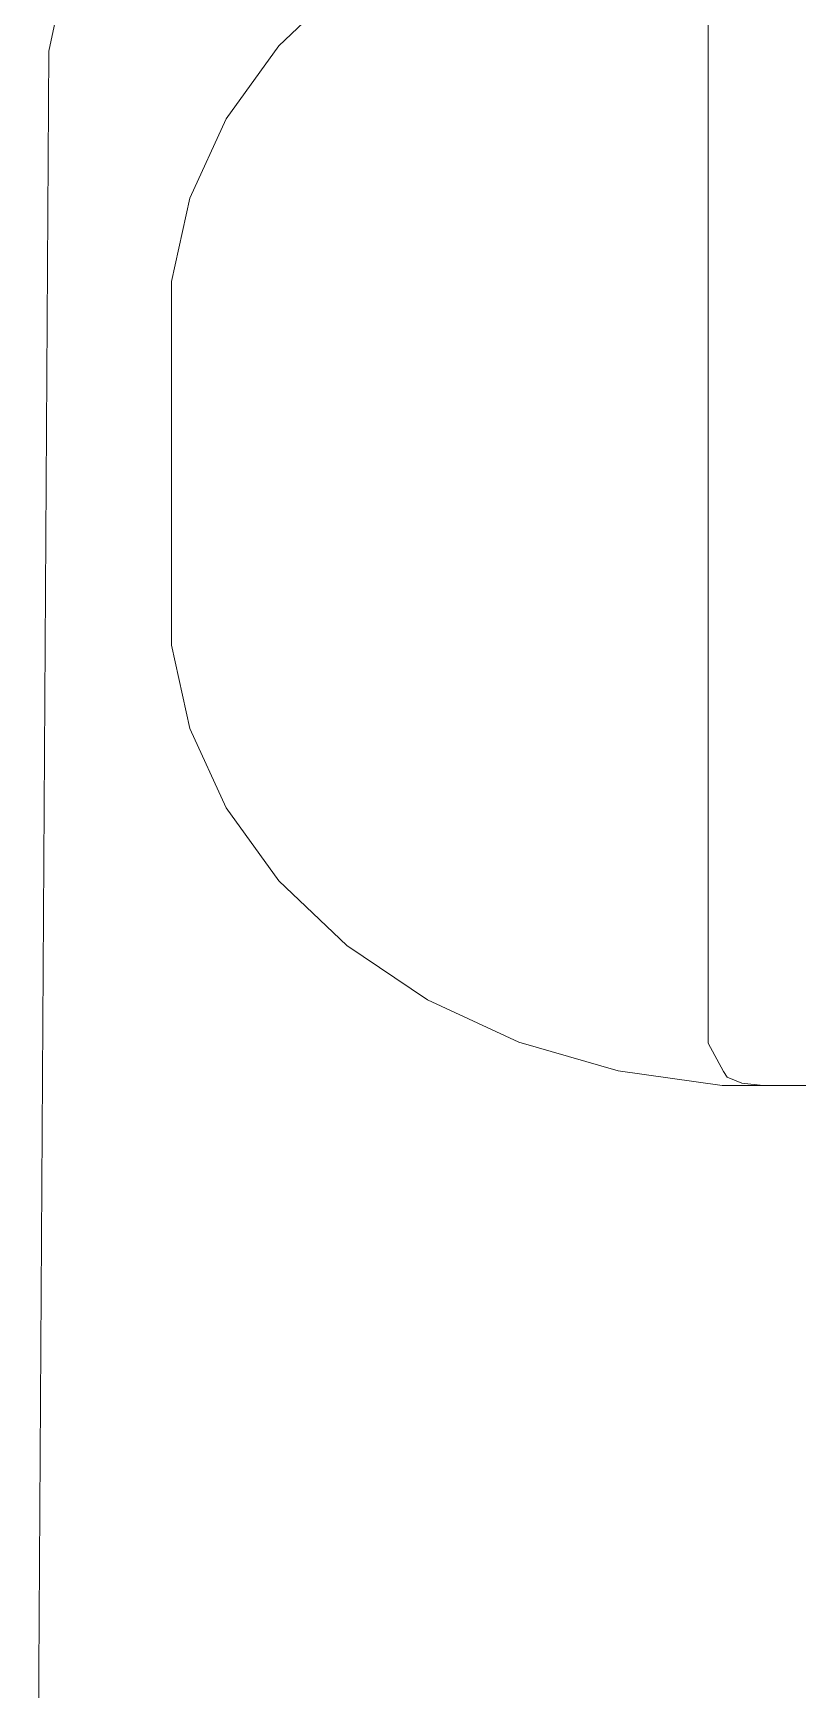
# Model space of a CAD drawing. Header units: millimetres. Extents: x -48147 to 1414029, y -496296 to 18123.
# Drawn here: x 1377399 to 1377437, y -490222.7 to -490140.3 of the extents above; entities that cross this region are included whole.
import ezdxf

# ---------------------------------------------------------------- set-up
doc = ezdxf.new("R2010")
doc.units = ezdxf.units.MM
doc.header["$MEASUREMENT"] = 0
doc.linetypes.add('Wipeout_Contour', pattern=[1000, 0, -1000])
doc.layers.add('New_A-35-M_FFE_Sanitary', color=7, linetype='Continuous')
doc.layers.add('New_A-35-M_FFE_Sanitary_Pen_No__64', color=7, linetype='Continuous', lineweight=20, true_color=0x606060)

# ---------------------------------------------------------------- blocks, each defined once
blk = doc.blocks.new('Section Elem_192_2', base_point=(1372878.996, -490836.732))
at = {"layer": 'New_A-35-M_FFE_Sanitary_Pen_No__64', "linetype": 'Continuous'}
for p, q in [((1377404.834, -490117.14), (1377399.787, -490141.237)), ((1377399.787, -490141.237), (1377399.001, -490265.844))]:
    blk.add_line(p, q, dxfattribs=at)
at = {"color": 254, "linetype": 'Wipeout_Contour', "lineweight": 0, "ltscale": 13158449.52617511}
blk.add_wipeout([(1377435.308, -490130.786), (1377434.252, -490130.91), (1377434.252, -490192.555), (1377435.308, -490192.679), (1377438.079, -490192.679), (1377438.079, -490161.518), (1377438.079, -490161.444), (1377439.021, -490157.11), (1377439.021, -490130.786)], dxfattribs=at).dxf.layer = 'New_A-35-M_FFE_Sanitary'
at = {"color": 254, "linetype": 'Wipeout_Contour', "lineweight": 0, "ltscale": 5848101.665408587}
blk.add_wipeout([(1377405.89, -490170.779), (1377406.802, -490174.915), (1377407.305, -490174.807), (1377406.409, -490170.743)], dxfattribs=at).dxf.layer = 'New_A-35-M_FFE_Sanitary'
at = {"layer": 'New_A-35-M_FFE_Sanitary_Pen_No__64', "linetype": 'Continuous'}
blk.add_line((1377435.89, -490192.679), (1377438.079, -490192.679), dxfattribs=at)
at = {"color": 254, "linetype": 'Wipeout_Contour', "lineweight": 0, "ltscale": 11696375.76546701}
blk.add_wipeout([(1377434.252, -490130.91), (1377433.518, -490131.201), (1377433.343, -490131.493), (1377432.577, -490132.897), (1377432.577, -490190.568), (1377433.343, -490191.972), (1377433.518, -490192.264), (1377434.252, -490192.555)], dxfattribs=at).dxf.layer = 'New_A-35-M_FFE_Sanitary'
at = {"color": 254, "linetype": 'Wipeout_Contour', "lineweight": 0, "ltscale": 5848095.82824248}
blk.add_wipeout([(1377405.89, -490168.679), (1377405.89, -490170.779), (1377406.409, -490170.743), (1377406.409, -490168.679)], dxfattribs=at).dxf.layer = 'New_A-35-M_FFE_Sanitary'
at = {"color": 254, "linetype": 'Wipeout_Contour', "lineweight": 0, "ltscale": 5848147.648556099}
blk.add_wipeout([(1377432.577, -490140.63), (1377432.577, -490134.579), (1377429.278, -490135.044), (1377431.214, -490140.823)], dxfattribs=at).dxf.layer = 'New_A-35-M_FFE_Sanitary'
at = {"color": 254, "linetype": 'Wipeout_Contour', "lineweight": 0, "ltscale": 5848085.122164547}
blk.add_wipeout([(1377405.89, -490154.786), (1377405.89, -490168.679), (1377406.409, -490168.679), (1377406.409, -490154.786)], dxfattribs=at).dxf.layer = 'New_A-35-M_FFE_Sanitary'
at = {"color": 254, "linetype": 'Wipeout_Contour', "lineweight": 0, "ltscale": 7310289.714909618}
blk.add_wipeout([(1377434.252, -490192.555), (1377433.518, -490192.264), (1377433.311, -490192.264), (1377433.265, -490192.679), (1377435.308, -490192.679)], dxfattribs=at).dxf.layer = 'New_A-35-M_FFE_Sanitary'
at = {"layer": 'New_A-35-M_FFE_Sanitary_Pen_No__64', "linetype": 'Continuous'}
for p, q in [((1377405.89, -490168.679), (1377405.89, -490170.779)), ((1377434.252, -490192.555), (1377435.308, -490192.679)), ((1377435.308, -490192.679), (1377435.89, -490192.679))]:
    blk.add_line(p, q, dxfattribs=at)
at = {"color": 254, "linetype": 'Wipeout_Contour', "lineweight": 0, "ltscale": 4386116.897505322}
blk.add_wipeout([(1377432.577, -490144.893), (1377432.577, -490140.63), (1377431.214, -490140.823)], dxfattribs=at).dxf.layer = 'New_A-35-M_FFE_Sanitary'
at = {"color": 254, "linetype": 'Wipeout_Contour', "lineweight": 0, "ltscale": 5848074.416121705}
blk.add_wipeout([(1377405.89, -490152.686), (1377405.89, -490154.786), (1377406.409, -490154.786), (1377406.409, -490152.722)], dxfattribs=at).dxf.layer = 'New_A-35-M_FFE_Sanitary'
at = {"color": 254, "linetype": 'Wipeout_Contour', "lineweight": 0, "ltscale": 5848218.456485452}
blk.add_wipeout([(1377428.096, -490191.95), (1377433.265, -490192.679), (1377433.311, -490192.264), (1377428.231, -490191.548)], dxfattribs=at).dxf.layer = 'New_A-35-M_FFE_Sanitary'
at = {"layer": 'New_A-35-M_FFE_Sanitary_Pen_No__64', "linetype": 'Continuous'}
for p, q in [((1377405.89, -490154.786), (1377405.89, -490168.679)), ((1377433.265, -490192.679), (1377435.308, -490192.679))]:
    blk.add_line(p, q, dxfattribs=at)
at = {"color": 254, "linetype": 'Wipeout_Contour', "lineweight": 0, "ltscale": 7310196.228428655}
blk.add_wipeout([(1377432.577, -490148.712), (1377432.577, -490144.893), (1377431.214, -490140.823), (1377428.254, -490141.685), (1377432.383, -490148.768)], dxfattribs=at).dxf.layer = 'New_A-35-M_FFE_Sanitary'
at = {"color": 254, "linetype": 'Wipeout_Contour', "lineweight": 0, "ltscale": 5848071.963523175}
blk.add_wipeout([(1377406.802, -490148.55), (1377405.89, -490152.686), (1377406.409, -490152.722), (1377407.305, -490148.658)], dxfattribs=at).dxf.layer = 'New_A-35-M_FFE_Sanitary'
at = {"color": 254, "linetype": 'Wipeout_Contour', "lineweight": 0, "ltscale": 5848198.145780295}
blk.add_wipeout([(1377423.163, -490190.514), (1377428.096, -490191.95), (1377428.231, -490191.548), (1377423.383, -490190.136)], dxfattribs=at).dxf.layer = 'New_A-35-M_FFE_Sanitary'
at = {"layer": 'New_A-35-M_FFE_Sanitary_Pen_No__64', "linetype": 'Continuous'}
for p, q in [((1377432.577, -490140.63), (1377432.577, -490134.579)), ((1377405.89, -490152.686), (1377405.89, -490154.786))]:
    blk.add_line(p, q, dxfattribs=at)
at = {"color": 254, "linetype": 'Wipeout_Contour', "lineweight": 0, "ltscale": 5848071.645314284}
blk.add_wipeout([(1377408.597, -490144.604), (1377406.802, -490148.55), (1377407.305, -490148.658), (1377409.069, -490144.78)], dxfattribs=at).dxf.layer = 'New_A-35-M_FFE_Sanitary'
at = {"color": 254, "linetype": 'Wipeout_Contour', "lineweight": 0, "ltscale": 4386124.816378746}
blk.add_wipeout([(1377432.577, -490149.101), (1377432.577, -490148.712), (1377432.383, -490148.768)], dxfattribs=at).dxf.layer = 'New_A-35-M_FFE_Sanitary'
at = {"color": 254, "linetype": 'Wipeout_Contour', "lineweight": 0, "ltscale": 5848178.089228769}
blk.add_wipeout([(1377418.617, -490188.414), (1377423.163, -490190.514), (1377423.383, -490190.136), (1377418.916, -490188.073)], dxfattribs=at).dxf.layer = 'New_A-35-M_FFE_Sanitary'
at = {"color": 254, "linetype": 'Wipeout_Contour', "lineweight": 0, "ltscale": 8772328.663596751}
blk.add_wipeout([(1377433.343, -490191.972), (1377432.577, -490190.568), (1377432.577, -490188.886), (1377429.278, -490188.42), (1377428.231, -490191.548), (1377433.311, -490192.264)], dxfattribs=at).dxf.layer = 'New_A-35-M_FFE_Sanitary'
at = {"color": 254, "linetype": 'Wipeout_Contour', "lineweight": 0, "ltscale": 5848074.860060171}
blk.add_wipeout([(1377411.222, -490140.967), (1377408.597, -490144.604), (1377409.069, -490144.78), (1377411.648, -490141.206)], dxfattribs=at).dxf.layer = 'New_A-35-M_FFE_Sanitary'
at = {"color": 254, "linetype": 'Wipeout_Contour', "lineweight": 0, "ltscale": 5848165.822540875}
blk.add_wipeout([(1377432.577, -490151), (1377432.577, -490149.101), (1377432.383, -490148.768), (1377431.13, -490149.347)], dxfattribs=at).dxf.layer = 'New_A-35-M_FFE_Sanitary'
at = {"color": 254, "linetype": 'Wipeout_Contour', "lineweight": 0, "ltscale": 5848158.895963875}
blk.add_wipeout([(1377414.596, -490185.715), (1377418.617, -490188.414), (1377418.916, -490188.073), (1377414.964, -490185.42)], dxfattribs=at).dxf.layer = 'New_A-35-M_FFE_Sanitary'
at = {"color": 254, "linetype": 'Wipeout_Contour', "lineweight": 0, "ltscale": 5848198.684072413}
blk.add_wipeout([(1377423.383, -490190.136), (1377428.231, -490191.548), (1377429.278, -490188.42), (1377425.094, -490187.202)], dxfattribs=at).dxf.layer = 'New_A-35-M_FFE_Sanitary'
at = {"color": 254, "linetype": 'Wipeout_Contour', "lineweight": 0, "ltscale": 4386171.939663963}
blk.add_wipeout([(1377433.518, -490192.264), (1377433.343, -490191.972), (1377433.311, -490192.264)], dxfattribs=at).dxf.layer = 'New_A-35-M_FFE_Sanitary'
at = {"layer": 'New_A-35-M_FFE_Sanitary_Pen_No__64', "linetype": 'Continuous'}
for p, q in [((1377432.577, -490190.568), (1377433.343, -490191.972)), ((1377428.096, -490191.95), (1377433.265, -490192.679)), ((1377433.343, -490191.972), (1377433.518, -490192.264)), ((1377433.518, -490192.264), (1377434.252, -490192.555))]:
    blk.add_line(p, q, dxfattribs=at)
at = {"color": 254, "linetype": 'Wipeout_Contour', "lineweight": 0, "ltscale": 5848081.509182721}
blk.add_wipeout([(1377414.596, -490137.75), (1377411.222, -490140.967), (1377411.648, -490141.206), (1377414.964, -490138.045)], dxfattribs=at).dxf.layer = 'New_A-35-M_FFE_Sanitary'
at = {"color": 254, "linetype": 'Wipeout_Contour', "lineweight": 0, "ltscale": 5848165.617019762}
blk.add_wipeout([(1377432.577, -490152.135), (1377432.577, -490151), (1377431.13, -490149.347), (1377430.022, -490150.091)], dxfattribs=at).dxf.layer = 'New_A-35-M_FFE_Sanitary'
at = {"color": 254, "linetype": 'Wipeout_Contour', "lineweight": 0, "ltscale": 5848141.149133632}
blk.add_wipeout([(1377411.222, -490182.498), (1377414.596, -490185.715), (1377414.964, -490185.42), (1377411.648, -490182.259)], dxfattribs=at).dxf.layer = 'New_A-35-M_FFE_Sanitary'
at = {"color": 254, "linetype": 'Wipeout_Contour', "lineweight": 0, "ltscale": 5848180.169525911}
blk.add_wipeout([(1377418.916, -490188.073), (1377423.383, -490190.136), (1377425.094, -490187.202), (1377421.237, -490185.421)], dxfattribs=at).dxf.layer = 'New_A-35-M_FFE_Sanitary'
at = {"layer": 'New_A-35-M_FFE_Sanitary_Pen_No__64', "linetype": 'Continuous'}
blk.add_line((1377423.163, -490190.514), (1377428.096, -490191.95), dxfattribs=at)
at = {"color": 254, "linetype": 'Wipeout_Contour', "lineweight": 0, "ltscale": 5848165.10548211}
blk.add_wipeout([(1377432.577, -490152.93), (1377432.577, -490152.135), (1377430.022, -490150.091), (1377429.092, -490150.977)], dxfattribs=at).dxf.layer = 'New_A-35-M_FFE_Sanitary'
at = {"color": 254, "linetype": 'Wipeout_Contour', "lineweight": 0, "ltscale": 5848125.388045977}
blk.add_wipeout([(1377408.597, -490178.861), (1377411.222, -490182.498), (1377411.648, -490182.259), (1377409.069, -490178.685)], dxfattribs=at).dxf.layer = 'New_A-35-M_FFE_Sanitary'
at = {"color": 254, "linetype": 'Wipeout_Contour', "lineweight": 0, "ltscale": 5848162.451886691}
blk.add_wipeout([(1377414.964, -490185.42), (1377418.916, -490188.073), (1377421.237, -490185.421), (1377417.826, -490183.131)], dxfattribs=at).dxf.layer = 'New_A-35-M_FFE_Sanitary'
at = {"layer": 'New_A-35-M_FFE_Sanitary_Pen_No__64', "linetype": 'Continuous'}
blk.add_line((1377418.617, -490188.414), (1377423.163, -490190.514), dxfattribs=at)
at = {"color": 254, "linetype": 'Wipeout_Contour', "lineweight": 0, "ltscale": 5848164.783863514}
blk.add_wipeout([(1377432.577, -490153.55), (1377432.577, -490152.93), (1377429.092, -490150.977), (1377428.369, -490151.98)], dxfattribs=at).dxf.layer = 'New_A-35-M_FFE_Sanitary'
at = {"color": 254, "linetype": 'Wipeout_Contour', "lineweight": 0, "ltscale": 5848112.091843233}
blk.add_wipeout([(1377406.802, -490174.915), (1377408.597, -490178.861), (1377409.069, -490178.685), (1377407.305, -490174.807)], dxfattribs=at).dxf.layer = 'New_A-35-M_FFE_Sanitary'
at = {"color": 254, "linetype": 'Wipeout_Contour', "lineweight": 0, "ltscale": 5848146.070148445}
blk.add_wipeout([(1377411.648, -490182.259), (1377414.964, -490185.42), (1377417.826, -490183.131), (1377414.963, -490180.402)], dxfattribs=at).dxf.layer = 'New_A-35-M_FFE_Sanitary'
at = {"color": 254, "linetype": 'Wipeout_Contour', "lineweight": 0, "ltscale": 5848164.823833185}
blk.add_wipeout([(1377432.577, -490154.075), (1377432.577, -490153.55), (1377428.369, -490151.98), (1377427.874, -490153.067)], dxfattribs=at).dxf.layer = 'New_A-35-M_FFE_Sanitary'
at = {"color": 254, "linetype": 'Wipeout_Contour', "lineweight": 0, "ltscale": 5848109.634560416}
blk.add_wipeout([(1377406.409, -490170.743), (1377407.305, -490174.807), (1377411.214, -490173.969), (1377410.44, -490170.461)], dxfattribs=at).dxf.layer = 'New_A-35-M_FFE_Sanitary'
at = {"color": 254, "linetype": 'Wipeout_Contour', "lineweight": 0, "ltscale": 5848131.522799598}
blk.add_wipeout([(1377409.069, -490178.685), (1377411.648, -490182.259), (1377414.963, -490180.402), (1377412.737, -490177.317)], dxfattribs=at).dxf.layer = 'New_A-35-M_FFE_Sanitary'
at = {"layer": 'New_A-35-M_FFE_Sanitary_Pen_No__64', "linetype": 'Continuous'}
blk.add_line((1377432.577, -490152.135), (1377432.577, -490151), dxfattribs=at)
at = {"color": 254, "linetype": 'Wipeout_Contour', "lineweight": 0, "ltscale": 5848165.314979332}
blk.add_wipeout([(1377432.577, -490154.554), (1377432.577, -490154.075), (1377427.874, -490153.067), (1377427.623, -490154.207)], dxfattribs=at).dxf.layer = 'New_A-35-M_FFE_Sanitary'
at = {"color": 254, "linetype": 'Wipeout_Contour', "lineweight": 0, "ltscale": 5848104.255338373}
blk.add_wipeout([(1377406.409, -490168.679), (1377406.409, -490170.743), (1377410.44, -490170.461), (1377410.44, -490168.679)], dxfattribs=at).dxf.layer = 'New_A-35-M_FFE_Sanitary'
at = {"color": 254, "linetype": 'Wipeout_Contour', "lineweight": 0, "ltscale": 5848119.252828216}
blk.add_wipeout([(1377407.305, -490174.807), (1377409.069, -490178.685), (1377412.737, -490177.317), (1377411.214, -490173.969)], dxfattribs=at).dxf.layer = 'New_A-35-M_FFE_Sanitary'
at = {"layer": 'New_A-35-M_FFE_Sanitary_Pen_No__64', "linetype": 'Continuous'}
for p, q in [((1377432.577, -490152.93), (1377432.577, -490152.135)), ((1377432.577, -490153.55), (1377432.577, -490152.93)), ((1377405.89, -490170.779), (1377406.802, -490174.915)), ((1377406.802, -490174.915), (1377408.597, -490178.861)), ((1377408.597, -490178.861), (1377411.222, -490182.498))]:
    blk.add_line(p, q, dxfattribs=at)
at = {"color": 254, "linetype": 'Wipeout_Contour', "lineweight": 0, "ltscale": 5848093.696102291}
blk.add_wipeout([(1377406.409, -490154.786), (1377406.409, -490168.679), (1377410.44, -490168.679), (1377410.44, -490154.786)], dxfattribs=at).dxf.layer = 'New_A-35-M_FFE_Sanitary'
at = {"color": 254, "linetype": 'Wipeout_Contour', "lineweight": 0, "ltscale": 5848165.992004233}
blk.add_wipeout([(1377432.577, -490154.786), (1377432.577, -490154.554), (1377427.623, -490154.207), (1377427.623, -490154.786)], dxfattribs=at).dxf.layer = 'New_A-35-M_FFE_Sanitary'
at = {"color": 254, "linetype": 'Wipeout_Contour', "lineweight": 0, "ltscale": 5848129.823916557}
blk.add_wipeout([(1377410.44, -490170.461), (1377411.214, -490173.969), (1377418.437, -490172.421), (1377417.89, -490169.939)], dxfattribs=at).dxf.layer = 'New_A-35-M_FFE_Sanitary'
at = {"layer": 'New_A-35-M_FFE_Sanitary_Pen_No__64', "linetype": 'Continuous'}
blk.add_line((1377432.577, -490154.075), (1377432.577, -490153.55), dxfattribs=at)
at = {"color": 254, "linetype": 'Wipeout_Contour', "lineweight": 0, "ltscale": 5848083.136896432}
blk.add_wipeout([(1377406.409, -490152.722), (1377406.409, -490154.786), (1377410.44, -490154.786), (1377410.44, -490153.004)], dxfattribs=at).dxf.layer = 'New_A-35-M_FFE_Sanitary'
at = {"color": 254, "linetype": 'Wipeout_Contour', "lineweight": 0, "ltscale": 5848175.37881138}
blk.add_wipeout([(1377432.577, -490168.679), (1377432.577, -490154.786), (1377427.623, -490154.786), (1377427.623, -490168.679)], dxfattribs=at).dxf.layer = 'New_A-35-M_FFE_Sanitary'
at = {"color": 254, "linetype": 'Wipeout_Contour', "lineweight": 0, "ltscale": 5848125.566316286}
blk.add_wipeout([(1377410.44, -490168.679), (1377410.44, -490170.461), (1377417.89, -490169.939), (1377417.89, -490168.679)], dxfattribs=at).dxf.layer = 'New_A-35-M_FFE_Sanitary'
at = {"layer": 'New_A-35-M_FFE_Sanitary_Pen_No__64', "linetype": 'Continuous'}
for p, q in [((1377432.577, -490154.554), (1377432.577, -490154.075)), ((1377432.577, -490154.786), (1377432.577, -490154.554))]:
    blk.add_line(p, q, dxfattribs=at)
at = {"color": 254, "linetype": 'Wipeout_Contour', "lineweight": 0, "ltscale": 5848080.854672816}
blk.add_wipeout([(1377407.305, -490148.658), (1377406.409, -490152.722), (1377410.44, -490153.004), (1377411.214, -490149.496)], dxfattribs=at).dxf.layer = 'New_A-35-M_FFE_Sanitary'
at = {"color": 254, "linetype": 'Wipeout_Contour', "lineweight": 0, "ltscale": 5848115.328810731}
blk.add_wipeout([(1377410.44, -490154.786), (1377410.44, -490168.679), (1377417.89, -490168.679), (1377417.89, -490154.786)], dxfattribs=at).dxf.layer = 'New_A-35-M_FFE_Sanitary'
at = {"color": 254, "linetype": 'Wipeout_Contour', "lineweight": 0, "ltscale": 5848184.765613388}
blk.add_wipeout([(1377432.577, -490168.911), (1377432.577, -490168.679), (1377427.623, -490168.679), (1377427.623, -490169.258)], dxfattribs=at).dxf.layer = 'New_A-35-M_FFE_Sanitary'
at = {"layer": 'New_A-35-M_FFE_Sanitary_Pen_No__64', "linetype": 'Continuous'}
blk.add_line((1377406.802, -490148.55), (1377405.89, -490152.686), dxfattribs=at)
at = {"color": 254, "linetype": 'Wipeout_Contour', "lineweight": 0, "ltscale": 5848080.540127933}
blk.add_wipeout([(1377409.069, -490144.78), (1377407.305, -490148.658), (1377411.214, -490149.496), (1377412.737, -490146.148)], dxfattribs=at).dxf.layer = 'New_A-35-M_FFE_Sanitary'
at = {"color": 254, "linetype": 'Wipeout_Contour', "lineweight": 0, "ltscale": 5848105.091324901}
blk.add_wipeout([(1377410.44, -490153.004), (1377410.44, -490154.786), (1377417.89, -490154.786), (1377417.89, -490153.526)], dxfattribs=at).dxf.layer = 'New_A-35-M_FFE_Sanitary'
at = {"color": 254, "linetype": 'Wipeout_Contour', "lineweight": 0, "ltscale": 5848185.820448096}
blk.add_wipeout([(1377432.577, -490169.389), (1377432.577, -490168.911), (1377427.623, -490169.258), (1377427.874, -490170.398)], dxfattribs=at).dxf.layer = 'New_A-35-M_FFE_Sanitary'
at = {"layer": 'New_A-35-M_FFE_Sanitary_Pen_No__64', "linetype": 'Continuous'}
for p, q in [((1377408.597, -490144.604), (1377406.802, -490148.55)), ((1377432.577, -490168.679), (1377432.577, -490154.786)), ((1377432.577, -490168.911), (1377432.577, -490168.679))]:
    blk.add_line(p, q, dxfattribs=at)
at = {"color": 254, "linetype": 'Wipeout_Contour', "lineweight": 0, "ltscale": 5848083.491000554}
blk.add_wipeout([(1377411.648, -490141.206), (1377409.069, -490144.78), (1377412.737, -490146.148), (1377414.963, -490143.063)], dxfattribs=at).dxf.layer = 'New_A-35-M_FFE_Sanitary'
at = {"color": 254, "linetype": 'Wipeout_Contour', "lineweight": 0, "ltscale": 5848103.26809236}
blk.add_wipeout([(1377411.214, -490149.496), (1377410.44, -490153.004), (1377417.89, -490153.526), (1377418.437, -490151.044)], dxfattribs=at).dxf.layer = 'New_A-35-M_FFE_Sanitary'
at = {"color": 254, "linetype": 'Wipeout_Contour', "lineweight": 0, "ltscale": 5848187.61454148}
blk.add_wipeout([(1377432.577, -490169.915), (1377432.577, -490169.389), (1377427.874, -490170.398), (1377428.369, -490171.485)], dxfattribs=at).dxf.layer = 'New_A-35-M_FFE_Sanitary'
at = {"layer": 'New_A-35-M_FFE_Sanitary_Pen_No__64', "linetype": 'Continuous'}
for p, q in [((1377411.222, -490140.967), (1377408.597, -490144.604)), ((1377432.577, -490169.389), (1377432.577, -490168.911))]:
    blk.add_line(p, q, dxfattribs=at)
at = {"color": 254, "linetype": 'Wipeout_Contour', "lineweight": 0, "ltscale": 5848089.615156489}
blk.add_wipeout([(1377414.964, -490138.045), (1377411.648, -490141.206), (1377414.963, -490143.063), (1377417.826, -490140.334)], dxfattribs=at).dxf.layer = 'New_A-35-M_FFE_Sanitary'
at = {"color": 254, "linetype": 'Wipeout_Contour', "lineweight": 0, "ltscale": 5848102.995212937}
blk.add_wipeout([(1377412.737, -490146.148), (1377411.214, -490149.496), (1377418.437, -490151.044), (1377419.514, -490148.676)], dxfattribs=at).dxf.layer = 'New_A-35-M_FFE_Sanitary'
at = {"color": 254, "linetype": 'Wipeout_Contour', "lineweight": 0, "ltscale": 5848189.824084613}
blk.add_wipeout([(1377432.577, -490170.535), (1377432.577, -490169.915), (1377428.369, -490171.485), (1377429.092, -490172.487)], dxfattribs=at).dxf.layer = 'New_A-35-M_FFE_Sanitary'
at = {"layer": 'New_A-35-M_FFE_Sanitary_Pen_No__64', "linetype": 'Continuous'}
blk.add_line((1377432.577, -490169.915), (1377432.577, -490169.389), dxfattribs=at)
at = {"color": 254, "linetype": 'Wipeout_Contour', "lineweight": 0, "ltscale": 5848105.308350975}
blk.add_wipeout([(1377414.963, -490143.063), (1377412.737, -490146.148), (1377419.514, -490148.676), (1377421.089, -490146.494)], dxfattribs=at).dxf.layer = 'New_A-35-M_FFE_Sanitary'
at = {"color": 254, "linetype": 'Wipeout_Contour', "lineweight": 0, "ltscale": 5848192.438602205}
blk.add_wipeout([(1377432.577, -490171.33), (1377432.577, -490170.535), (1377429.092, -490172.487), (1377430.022, -490173.374)], dxfattribs=at).dxf.layer = 'New_A-35-M_FFE_Sanitary'
at = {"layer": 'New_A-35-M_FFE_Sanitary_Pen_No__64', "linetype": 'Continuous'}
blk.add_line((1377432.577, -490170.535), (1377432.577, -490169.915), dxfattribs=at)
at = {"color": 254, "linetype": 'Wipeout_Contour', "lineweight": 0, "ltscale": 5848110.132211174}
blk.add_wipeout([(1377417.826, -490140.334), (1377414.963, -490143.063), (1377421.089, -490146.494), (1377423.113, -490144.564)], dxfattribs=at).dxf.layer = 'New_A-35-M_FFE_Sanitary'
at = {"color": 254, "linetype": 'Wipeout_Contour', "lineweight": 0, "ltscale": 5848195.45282371}
blk.add_wipeout([(1377432.577, -490172.465), (1377432.577, -490171.33), (1377430.022, -490173.374), (1377431.13, -490174.118)], dxfattribs=at).dxf.layer = 'New_A-35-M_FFE_Sanitary'
at = {"layer": 'New_A-35-M_FFE_Sanitary_Pen_No__64', "linetype": 'Continuous'}
for p, q in [((1377414.596, -490137.75), (1377411.222, -490140.967)), ((1377432.577, -490171.33), (1377432.577, -490170.535))]:
    blk.add_line(p, q, dxfattribs=at)
at = {"color": 254, "linetype": 'Wipeout_Contour', "lineweight": 0, "ltscale": 5848117.316395411}
blk.add_wipeout([(1377421.237, -490138.044), (1377417.826, -490140.334), (1377423.113, -490144.564), (1377425.526, -490142.944)], dxfattribs=at).dxf.layer = 'New_A-35-M_FFE_Sanitary'
at = {"color": 254, "linetype": 'Wipeout_Contour', "lineweight": 0, "ltscale": 5848198.881787434}
blk.add_wipeout([(1377432.577, -490174.363), (1377432.577, -490172.465), (1377431.13, -490174.118), (1377432.383, -490174.696)], dxfattribs=at).dxf.layer = 'New_A-35-M_FFE_Sanitary'
at = {"layer": 'New_A-35-M_FFE_Sanitary_Pen_No__64', "linetype": 'Continuous'}
blk.add_line((1377432.577, -490172.465), (1377432.577, -490171.33), dxfattribs=at)
at = {"color": 254, "linetype": 'Wipeout_Contour', "lineweight": 0, "ltscale": 5848126.638703466}
blk.add_wipeout([(1377425.094, -490136.263), (1377421.237, -490138.044), (1377425.526, -490142.944), (1377428.254, -490141.685)], dxfattribs=at).dxf.layer = 'New_A-35-M_FFE_Sanitary'
at = {"color": 254, "linetype": 'Wipeout_Contour', "lineweight": 0, "ltscale": 4386150.946702151}
blk.add_wipeout([(1377432.577, -490174.753), (1377432.577, -490174.363), (1377432.383, -490174.696)], dxfattribs=at).dxf.layer = 'New_A-35-M_FFE_Sanitary'
at = {"color": 254, "linetype": 'Wipeout_Contour', "lineweight": 0, "ltscale": 5848137.810671544}
blk.add_wipeout([(1377429.278, -490135.044), (1377425.094, -490136.263), (1377428.254, -490141.685), (1377431.214, -490140.823)], dxfattribs=at).dxf.layer = 'New_A-35-M_FFE_Sanitary'
at = {"color": 254, "linetype": 'Wipeout_Contour', "lineweight": 0, "ltscale": 7310252.328672093}
blk.add_wipeout([(1377432.577, -490178.571), (1377432.577, -490174.753), (1377432.383, -490174.696), (1377428.254, -490181.78), (1377431.214, -490182.642)], dxfattribs=at).dxf.layer = 'New_A-35-M_FFE_Sanitary'
at = {"color": 254, "linetype": 'Wipeout_Contour', "lineweight": 0, "ltscale": 5848150.760870704}
blk.add_wipeout([(1377428.254, -490141.685), (1377425.526, -490142.944), (1377431.13, -490149.347), (1377432.383, -490148.768)], dxfattribs=at).dxf.layer = 'New_A-35-M_FFE_Sanitary'
at = {"color": 254, "linetype": 'Wipeout_Contour', "lineweight": 0, "ltscale": 4386156.662685807}
blk.add_wipeout([(1377432.577, -490182.834), (1377432.577, -490178.571), (1377431.214, -490182.642)], dxfattribs=at).dxf.layer = 'New_A-35-M_FFE_Sanitary'
at = {"layer": 'New_A-35-M_FFE_Sanitary_Pen_No__64', "linetype": 'Continuous'}
for p, q in [((1377432.577, -490144.893), (1377432.577, -490140.63)), ((1377432.577, -490148.712), (1377432.577, -490144.893)), ((1377432.577, -490149.101), (1377432.577, -490148.712)), ((1377432.577, -490151), (1377432.577, -490149.101))]:
    blk.add_line(p, q, dxfattribs=at)
at = {"color": 254, "linetype": 'Wipeout_Contour', "lineweight": 0, "ltscale": 5848145.162879805}
blk.add_wipeout([(1377425.526, -490142.944), (1377423.113, -490144.564), (1377430.022, -490150.091), (1377431.13, -490149.347)], dxfattribs=at).dxf.layer = 'New_A-35-M_FFE_Sanitary'
at = {"color": 254, "linetype": 'Wipeout_Contour', "lineweight": 0, "ltscale": 5848211.890081672}
blk.add_wipeout([(1377432.577, -490188.886), (1377432.577, -490182.834), (1377431.214, -490182.642), (1377429.278, -490188.42)], dxfattribs=at).dxf.layer = 'New_A-35-M_FFE_Sanitary'
at = {"layer": 'New_A-35-M_FFE_Sanitary_Pen_No__64', "linetype": 'Continuous'}
for p, q in [((1377432.577, -490188.886), (1377432.577, -490182.834)), ((1377432.577, -490190.568), (1377432.577, -490188.886))]:
    blk.add_line(p, q, dxfattribs=at)
at = {"color": 254, "linetype": 'Wipeout_Contour', "lineweight": 0, "ltscale": 5848140.850269434}
blk.add_wipeout([(1377423.113, -490144.564), (1377421.089, -490146.494), (1377429.092, -490150.977), (1377430.022, -490150.091)], dxfattribs=at).dxf.layer = 'New_A-35-M_FFE_Sanitary'
at = {"color": 254, "linetype": 'Wipeout_Contour', "lineweight": 0, "ltscale": 5848200.209813028}
blk.add_wipeout([(1377425.094, -490187.202), (1377429.278, -490188.42), (1377431.214, -490182.642), (1377428.254, -490181.78)], dxfattribs=at).dxf.layer = 'New_A-35-M_FFE_Sanitary'
at = {"color": 254, "linetype": 'Wipeout_Contour', "lineweight": 0, "ltscale": 5848137.962815585}
blk.add_wipeout([(1377421.089, -490146.494), (1377419.514, -490148.676), (1377428.369, -490151.98), (1377429.092, -490150.977)], dxfattribs=at).dxf.layer = 'New_A-35-M_FFE_Sanitary'
at = {"color": 254, "linetype": 'Wipeout_Contour', "lineweight": 0, "ltscale": 5848185.58771277}
blk.add_wipeout([(1377421.237, -490185.421), (1377425.094, -490187.202), (1377428.254, -490181.78), (1377425.526, -490180.52)], dxfattribs=at).dxf.layer = 'New_A-35-M_FFE_Sanitary'
at = {"color": 254, "linetype": 'Wipeout_Contour', "lineweight": 0, "ltscale": 5848136.596740371}
blk.add_wipeout([(1377419.514, -490148.676), (1377418.437, -490151.044), (1377427.874, -490153.067), (1377428.369, -490151.98)], dxfattribs=at).dxf.layer = 'New_A-35-M_FFE_Sanitary'
at = {"color": 254, "linetype": 'Wipeout_Contour', "lineweight": 0, "ltscale": 5848171.588342492}
blk.add_wipeout([(1377417.826, -490183.131), (1377421.237, -490185.421), (1377425.526, -490180.52), (1377423.113, -490178.901)], dxfattribs=at).dxf.layer = 'New_A-35-M_FFE_Sanitary'
at = {"layer": 'New_A-35-M_FFE_Sanitary_Pen_No__64', "linetype": 'Continuous'}
blk.add_line((1377414.596, -490185.715), (1377418.617, -490188.414), dxfattribs=at)
at = {"color": 254, "linetype": 'Wipeout_Contour', "lineweight": 0, "ltscale": 5848136.807971248}
blk.add_wipeout([(1377418.437, -490151.044), (1377417.89, -490153.526), (1377427.623, -490154.207), (1377427.874, -490153.067)], dxfattribs=at).dxf.layer = 'New_A-35-M_FFE_Sanitary'
at = {"color": 254, "linetype": 'Wipeout_Contour', "lineweight": 0, "ltscale": 5848158.64066255}
blk.add_wipeout([(1377414.963, -490180.402), (1377417.826, -490183.131), (1377423.113, -490178.901), (1377421.089, -490176.97)], dxfattribs=at).dxf.layer = 'New_A-35-M_FFE_Sanitary'
at = {"layer": 'New_A-35-M_FFE_Sanitary_Pen_No__64', "linetype": 'Continuous'}
blk.add_line((1377411.222, -490182.498), (1377414.596, -490185.715), dxfattribs=at)
at = {"color": 254, "linetype": 'Wipeout_Contour', "lineweight": 0, "ltscale": 5848137.953357541}
blk.add_wipeout([(1377417.89, -490153.526), (1377417.89, -490154.786), (1377427.623, -490154.786), (1377427.623, -490154.207)], dxfattribs=at).dxf.layer = 'New_A-35-M_FFE_Sanitary'
at = {"color": 254, "linetype": 'Wipeout_Contour', "lineweight": 0, "ltscale": 5848147.139939259}
blk.add_wipeout([(1377412.737, -490177.317), (1377414.963, -490180.402), (1377421.089, -490176.97), (1377419.514, -490174.788)], dxfattribs=at).dxf.layer = 'New_A-35-M_FFE_Sanitary'
at = {"color": 254, "linetype": 'Wipeout_Contour', "lineweight": 0, "ltscale": 5848147.70446627}
blk.add_wipeout([(1377417.89, -490154.786), (1377417.89, -490168.679), (1377427.623, -490168.679), (1377427.623, -490154.786)], dxfattribs=at).dxf.layer = 'New_A-35-M_FFE_Sanitary'
at = {"color": 254, "linetype": 'Wipeout_Contour', "lineweight": 0, "ltscale": 5848137.436318208}
blk.add_wipeout([(1377411.214, -490173.969), (1377412.737, -490177.317), (1377419.514, -490174.788), (1377418.437, -490172.421)], dxfattribs=at).dxf.layer = 'New_A-35-M_FFE_Sanitary'
at = {"color": 254, "linetype": 'Wipeout_Contour', "lineweight": 0, "ltscale": 5848157.455579613}
blk.add_wipeout([(1377417.89, -490168.679), (1377417.89, -490169.939), (1377427.623, -490169.258), (1377427.623, -490168.679)], dxfattribs=at).dxf.layer = 'New_A-35-M_FFE_Sanitary'
at = {"color": 254, "linetype": 'Wipeout_Contour', "lineweight": 0, "ltscale": 5848160.049095972}
blk.add_wipeout([(1377417.89, -490169.939), (1377418.437, -490172.421), (1377427.874, -490170.398), (1377427.623, -490169.258)], dxfattribs=at).dxf.layer = 'New_A-35-M_FFE_Sanitary'
at = {"color": 254, "linetype": 'Wipeout_Contour', "lineweight": 0, "ltscale": 5848164.671685867}
blk.add_wipeout([(1377418.437, -490172.421), (1377419.514, -490174.788), (1377428.369, -490171.485), (1377427.874, -490170.398)], dxfattribs=at).dxf.layer = 'New_A-35-M_FFE_Sanitary'
at = {"color": 254, "linetype": 'Wipeout_Contour', "lineweight": 0, "ltscale": 5848170.541048331}
blk.add_wipeout([(1377419.514, -490174.788), (1377421.089, -490176.97), (1377429.092, -490172.487), (1377428.369, -490171.485)], dxfattribs=at).dxf.layer = 'New_A-35-M_FFE_Sanitary'
at = {"color": 254, "linetype": 'Wipeout_Contour', "lineweight": 0, "ltscale": 5848177.487467162}
blk.add_wipeout([(1377421.089, -490176.97), (1377423.113, -490178.901), (1377430.022, -490173.374), (1377429.092, -490172.487)], dxfattribs=at).dxf.layer = 'New_A-35-M_FFE_Sanitary'
at = {"color": 254, "linetype": 'Wipeout_Contour', "lineweight": 0, "ltscale": 5848185.300467839}
blk.add_wipeout([(1377423.113, -490178.901), (1377425.526, -490180.52), (1377431.13, -490174.118), (1377430.022, -490173.374)], dxfattribs=at).dxf.layer = 'New_A-35-M_FFE_Sanitary'
at = {"color": 254, "linetype": 'Wipeout_Contour', "lineweight": 0, "ltscale": 5848193.738510576}
blk.add_wipeout([(1377425.526, -490180.52), (1377428.254, -490181.78), (1377432.383, -490174.696), (1377431.13, -490174.118)], dxfattribs=at).dxf.layer = 'New_A-35-M_FFE_Sanitary'
at = {"layer": 'New_A-35-M_FFE_Sanitary_Pen_No__64', "linetype": 'Continuous'}
for p, q in [((1377432.577, -490174.363), (1377432.577, -490172.465)), ((1377432.577, -490174.753), (1377432.577, -490174.363)), ((1377432.577, -490178.571), (1377432.577, -490174.753)), ((1377432.577, -490182.834), (1377432.577, -490178.571))]:
    blk.add_line(p, q, dxfattribs=at)

msp = doc.modelspace()

# ---------------------------------------------------------------- block references
at = {"layer": 'New_A-35-M_FFE_Sanitary'}
msp.add_blockref('Section Elem_192_2', (1372878.996, -490836.732), dxfattribs=at)

doc.saveas('drawing.dxf')
